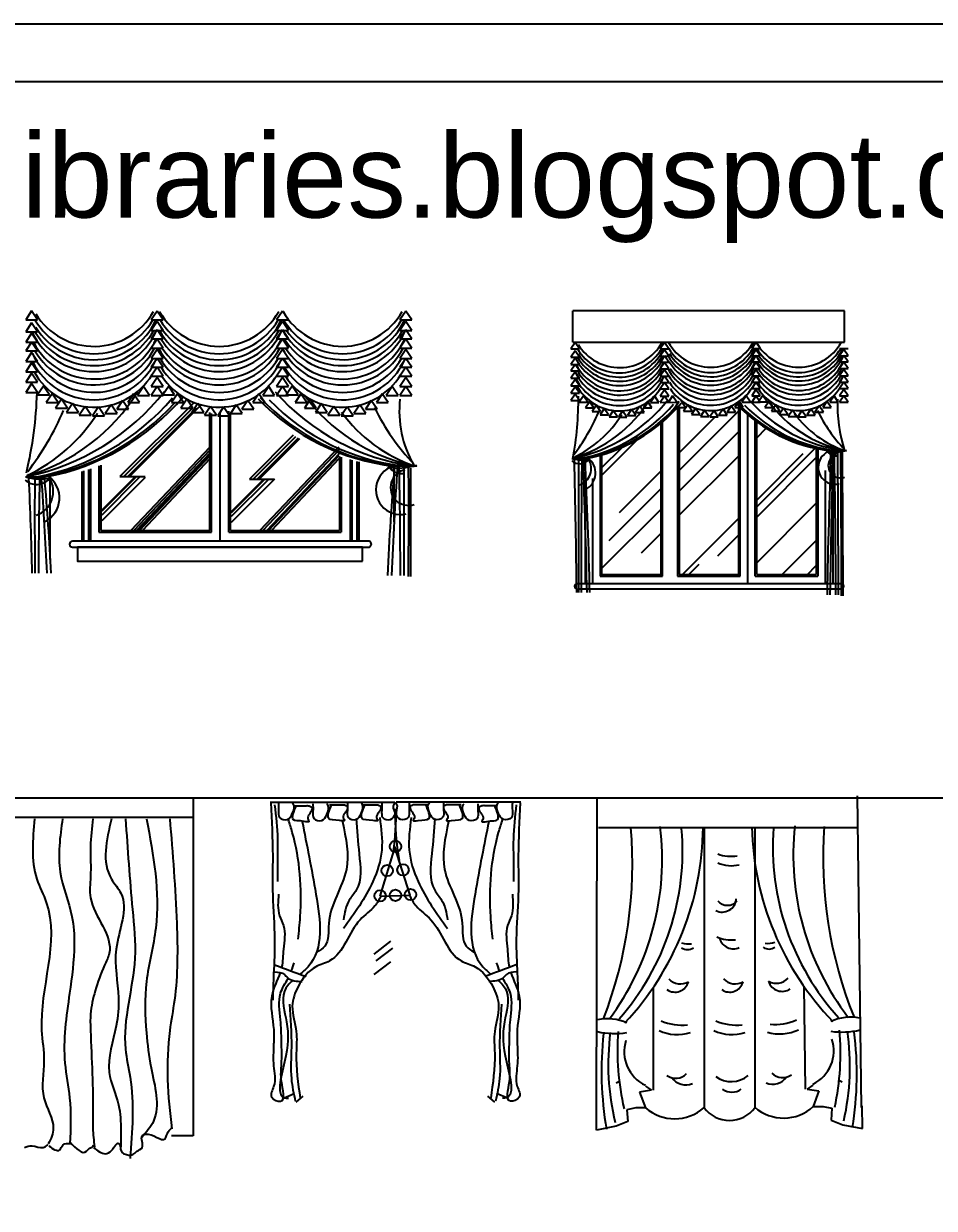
# Model space of a CAD drawing. Header units: inches. Extents: x 9.8 to 52.3, y 14.9 to 39.7.
# Drawn here: x 35.06 to 40.32, y 32.83 to 39.67 of the extents above; entities that cross this region are included whole.
import ezdxf

# ---------------------------------------------------------------- set-up
doc = ezdxf.new("R2010")
doc.units = ezdxf.units.IN
doc.header["$MEASUREMENT"] = 0
for name, color, linetype in [('02', 2, 'Continuous'), ('4', 4, 'Continuous'), ('kadrbm', 4, 'Continuous')]:
    doc.layers.add(name, color=color, linetype=linetype)
doc.styles.add('bmmm', font='swissel.ttf')

# ---------------------------------------------------------------- blocks, each defined once
blk = doc.blocks.new('kadrbm')
at = {"layer": 'kadrbm', "color": 4}
blk.add_lwpolyline([(0, 0), (0, 24.7972), (21, 24.7972), (21, 0), (0, 0)], close=True, dxfattribs=at)
blk.add_lwpolyline([(20.6631, 0.3257), (20.6631, 24.4603), (0.3369, 24.4603), (0.3369, 0.3257), (20.6631, 0.3257)], dxfattribs=at)
at = {"layer": 'kadrbm', "color": 211, "true_color": 0xf674fb, "style": 'bmmm'}
blk.add_text('www.cad-libraries.blogspot.com', height=0.485134, dxfattribs=at).set_placement((0.5726, 23.6772))

msp = doc.modelspace()

# ---------------------------------------------------------------- linework, layer by layer
at = {"layer": '02'}
for p, q in [((35.1027, 38.0099), (35.0685, 37.9585)), ((35.137, 37.9585), (35.1027, 38.0099)), ((35.8283, 38.0091), (35.794, 37.9576)), ((35.8626, 37.9576), (35.8283, 38.0091)), ((36.5517, 38.0091), (36.5174, 37.9576)), ((36.586, 37.9576), (36.5517, 38.0091)), ((37.265, 38.0091), (37.2307, 37.9576)), ((37.2993, 37.9576), (37.265, 38.0091)), ((39.7992, 38.0099), (38.2298, 38.0099)), ((38.2298, 37.8299), (38.2298, 38.0099)), ((39.7992, 37.8299), (39.7992, 38.0099)), ((35.0685, 37.9585), (35.137, 37.9585)), ((35.1027, 37.9413), (35.0685, 37.8899)), ((35.137, 37.8899), (35.1027, 37.9413)), ((35.137, 37.9585), (35.137, 37.9585)), ((35.794, 37.9576), (35.8626, 37.9576)), ((35.8283, 37.9491), (35.794, 37.8976)), ((35.8626, 37.8976), (35.8283, 37.9491)), ((35.8626, 37.9576), (35.8626, 37.9576)), ((36.5174, 37.9576), (36.586, 37.9576)), ((36.5517, 37.9491), (36.5174, 37.8976)), ((36.586, 37.8976), (36.5517, 37.9491)), ((36.586, 37.9576), (36.586, 37.9576)), ((37.2307, 37.9576), (37.2993, 37.9576)), ((37.265, 37.9491), (37.2307, 37.8976)), ((37.2993, 37.8976), (37.265, 37.9491)), ((37.2993, 37.9576), (37.2993, 37.9576)), ((35.0685, 37.8899), (35.137, 37.8899)), ((35.1027, 37.8813), (35.0685, 37.8299)), ((35.137, 37.8299), (35.1027, 37.8813)), ((35.137, 37.8899), (35.137, 37.8899)), ((35.8283, 37.9009), (35.794, 37.8494)), ((35.794, 37.8976), (35.8626, 37.8976)), ((35.794, 37.8494), (35.8626, 37.8494)), ((35.8283, 37.8462), (35.794, 37.7948)), ((35.8626, 37.8494), (35.8283, 37.9009)), ((35.8626, 37.7948), (35.8283, 37.8462)), ((35.8626, 37.8976), (35.8626, 37.8976)), ((35.8626, 37.8548), (35.8626, 37.8548)), ((36.5517, 37.9009), (36.5174, 37.8494)), ((36.5174, 37.8976), (36.586, 37.8976)), ((36.5174, 37.8494), (36.586, 37.8494)), ((36.5517, 37.8462), (36.5174, 37.7948)), ((36.586, 37.8494), (36.5517, 37.9009)), ((36.586, 37.7948), (36.5517, 37.8462)), ((36.586, 37.8976), (36.586, 37.8976)), ((36.586, 37.8548), (36.586, 37.8548)), ((37.265, 37.9009), (37.2307, 37.8494)), ((37.2307, 37.8976), (37.2993, 37.8976)), ((37.2307, 37.8494), (37.2993, 37.8494)), ((37.265, 37.8462), (37.2307, 37.7948)), ((37.2993, 37.8494), (37.265, 37.9009)), ((37.2993, 37.7948), (37.265, 37.8462)), ((37.2993, 37.8976), (37.2993, 37.8976)), ((37.2993, 37.8548), (37.2993, 37.8548)), ((35.0685, 37.8299), (35.137, 37.8299)), ((35.1027, 37.8299), (35.0685, 37.7785)), ((35.0685, 37.7785), (35.137, 37.7785)), ((35.137, 37.7785), (35.1027, 37.8299)), ((35.137, 37.8299), (35.137, 37.8299)), ((35.137, 37.7785), (35.137, 37.7785)), ((35.794, 37.7948), (35.8626, 37.7948)), ((35.8283, 37.7869), (35.794, 37.7355)), ((35.8626, 37.7355), (35.8283, 37.7869)), ((35.8626, 37.7948), (35.8626, 37.7948)), ((36.5174, 37.7948), (36.586, 37.7948)), ((36.5517, 37.7869), (36.5174, 37.7355)), ((36.586, 37.7355), (36.5517, 37.7869)), ((36.586, 37.7948), (36.586, 37.7948)), ((37.2307, 37.7948), (37.2993, 37.7948)), ((37.265, 37.7869), (37.2307, 37.7355)), ((37.2993, 37.7355), (37.265, 37.7869)), ((37.2993, 37.7948), (37.2993, 37.7948)), ((38.2424, 37.8283), (38.218, 37.7917)), ((38.218, 37.7917), (38.2669, 37.7917)), ((38.2424, 37.7794), (38.218, 37.7428)), ((38.2298, 37.8299), (39.7992, 37.8299)), ((38.2669, 37.7917), (38.2424, 37.8283)), ((38.2669, 37.7428), (38.2424, 37.7794)), ((38.2669, 37.7917), (38.2669, 37.7917)), ((38.759, 37.8277), (38.7346, 37.7911)), ((38.7346, 37.7911), (38.7834, 37.7911)), ((38.759, 37.785), (38.7346, 37.7484)), ((38.7834, 37.7911), (38.759, 37.8277)), ((38.7834, 37.7484), (38.759, 37.785)), ((38.7834, 37.7911), (38.7834, 37.7911)), ((39.287, 37.8296), (39.2626, 37.793)), ((39.2626, 37.793), (39.3114, 37.793)), ((39.287, 37.7869), (39.2626, 37.7503)), ((39.3114, 37.793), (39.287, 37.8296)), ((39.3114, 37.7503), (39.287, 37.7869)), ((39.3114, 37.793), (39.3114, 37.793)), ((39.7705, 37.793), (39.8193, 37.793)), ((39.7949, 37.7869), (39.7705, 37.7503)), ((39.8193, 37.7503), (39.7949, 37.7869)), ((39.8193, 37.793), (39.8193, 37.793)), ((35.1027, 37.7699), (35.0685, 37.7185)), ((35.0685, 37.7185), (35.137, 37.7185)), ((35.1027, 37.7099), (35.0685, 37.6585)), ((35.137, 37.7185), (35.1027, 37.7699)), ((35.137, 37.6585), (35.1027, 37.7099)), ((35.137, 37.7185), (35.137, 37.7185)), ((35.8283, 37.7359), (35.794, 37.6845)), ((35.794, 37.7355), (35.8626, 37.7355)), ((35.8626, 37.6845), (35.8283, 37.7359)), ((35.8626, 37.7177), (35.8626, 37.7177)), ((36.5517, 37.7359), (36.5174, 37.6845)), ((36.5174, 37.7355), (36.586, 37.7355)), ((36.586, 37.6845), (36.5517, 37.7359)), ((36.586, 37.7177), (36.586, 37.7177)), ((37.265, 37.7359), (37.2307, 37.6845)), ((37.2307, 37.7355), (37.2993, 37.7355)), ((37.2993, 37.6845), (37.265, 37.7359)), ((37.2993, 37.7177), (37.2993, 37.7177)), ((38.218, 37.7428), (38.2669, 37.7428)), ((38.2424, 37.7367), (38.218, 37.7001)), ((38.2669, 37.7001), (38.2424, 37.7367)), ((38.2669, 37.7428), (38.2669, 37.7428)), ((38.759, 37.7506), (38.7346, 37.714)), ((38.7346, 37.7484), (38.7834, 37.7484)), ((38.7346, 37.714), (38.7834, 37.714)), ((38.759, 37.7117), (38.7346, 37.6751)), ((38.7834, 37.714), (38.759, 37.7506)), ((38.7834, 37.6751), (38.759, 37.7117)), ((38.7834, 37.7484), (38.7834, 37.7484)), ((38.7834, 37.7178), (38.7834, 37.7178)), ((39.287, 37.7526), (39.2626, 37.716)), ((39.2626, 37.7503), (39.3114, 37.7503)), ((39.2626, 37.716), (39.3114, 37.716)), ((39.287, 37.7137), (39.2626, 37.6771)), ((39.3114, 37.716), (39.287, 37.7526)), ((39.3114, 37.6771), (39.287, 37.7137)), ((39.3114, 37.7503), (39.3114, 37.7503)), ((39.3114, 37.7198), (39.3114, 37.7198)), ((39.7949, 37.7526), (39.7705, 37.716)), ((39.7705, 37.7503), (39.8193, 37.7503)), ((39.7705, 37.716), (39.8193, 37.716)), ((39.7949, 37.7137), (39.7705, 37.6771)), ((39.8193, 37.716), (39.7949, 37.7526)), ((39.8193, 37.6771), (39.7949, 37.7137)), ((39.8193, 37.7503), (39.8193, 37.7503)), ((39.8193, 37.7198), (39.8193, 37.7198)), ((35.0685, 37.6585), (35.137, 37.6585)), ((35.1027, 37.65), (35.0685, 37.5985)), ((35.137, 37.5985), (35.1027, 37.65)), ((35.137, 37.6585), (35.137, 37.6585)), ((35.8283, 37.6845), (35.794, 37.6331)), ((35.794, 37.6845), (35.8626, 37.6845)), ((35.8626, 37.6331), (35.8283, 37.6845)), ((35.8626, 37.6845), (35.8626, 37.6845)), ((36.5517, 37.6845), (36.5174, 37.6331)), ((36.5174, 37.6845), (36.586, 37.6845)), ((36.586, 37.6331), (36.5517, 37.6845)), ((36.586, 37.6845), (36.586, 37.6845)), ((37.265, 37.6845), (37.2307, 37.6331)), ((37.2307, 37.6845), (37.2993, 37.6845)), ((37.2993, 37.6331), (37.265, 37.6845)), ((37.2993, 37.6845), (37.2993, 37.6845)), ((38.2424, 37.7001), (38.218, 37.6635)), ((38.218, 37.7001), (38.2669, 37.7001)), ((38.218, 37.6635), (38.2669, 37.6635)), ((38.2424, 37.6574), (38.218, 37.6208)), ((38.2669, 37.6635), (38.2424, 37.7001)), ((38.2669, 37.6208), (38.2424, 37.6574)), ((38.2669, 37.7001), (38.2669, 37.7001)), ((38.2669, 37.6635), (38.2669, 37.6635)), ((38.7346, 37.6751), (38.7834, 37.6751)), ((38.759, 37.6695), (38.7346, 37.6329)), ((38.7834, 37.6329), (38.759, 37.6695)), ((38.7834, 37.6751), (38.7834, 37.6751)), ((39.2626, 37.6771), (39.3114, 37.6771)), ((39.287, 37.6715), (39.2626, 37.6348)), ((39.3114, 37.6348), (39.287, 37.6715)), ((39.3114, 37.6771), (39.3114, 37.6771)), ((39.7705, 37.6771), (39.8193, 37.6771)), ((39.7949, 37.6715), (39.7705, 37.6348)), ((39.8193, 37.6348), (39.7949, 37.6715)), ((39.8193, 37.6771), (39.8193, 37.6771)), ((35.0685, 37.5985), (35.137, 37.5985)), ((35.1027, 37.59), (35.0685, 37.5386)), ((35.137, 37.5386), (35.1027, 37.59)), ((35.1709, 37.5759), (35.1366, 37.5245)), ((35.137, 37.5985), (35.137, 37.5985)), ((35.2052, 37.5245), (35.1709, 37.5759)), ((35.7489, 37.5727), (35.7146, 37.5213)), ((35.7832, 37.5213), (35.7489, 37.5727)), ((35.794, 37.6331), (35.8626, 37.6331)), ((35.8283, 37.6245), (35.794, 37.5731)), ((35.794, 37.5731), (35.8626, 37.5731)), ((35.8283, 37.5727), (35.794, 37.5213)), ((35.8626, 37.5731), (35.8283, 37.6245)), ((35.8626, 37.5213), (35.8283, 37.5727)), ((35.8943, 37.5759), (35.86, 37.5245)), ((35.8626, 37.6331), (35.8626, 37.6331)), ((35.8626, 37.5731), (35.8626, 37.5731)), ((35.9286, 37.5245), (35.8943, 37.5759)), ((36.4723, 37.5727), (36.438, 37.5213)), ((36.5066, 37.5213), (36.4723, 37.5727)), ((36.5174, 37.6331), (36.586, 37.6331)), ((36.5517, 37.6245), (36.5174, 37.5731)), ((36.5174, 37.5731), (36.586, 37.5731)), ((36.5517, 37.5727), (36.5174, 37.5213)), ((36.586, 37.5731), (36.5517, 37.6245)), ((36.586, 37.5213), (36.5517, 37.5727)), ((36.6076, 37.5759), (36.5734, 37.5245)), ((36.586, 37.6331), (36.586, 37.6331)), ((36.586, 37.5731), (36.586, 37.5731)), ((36.6419, 37.5245), (36.6076, 37.5759)), ((37.1856, 37.5727), (37.1514, 37.5213)), ((37.2199, 37.5213), (37.1856, 37.5727)), ((37.2307, 37.6331), (37.2993, 37.6331)), ((37.265, 37.6245), (37.2307, 37.5731)), ((37.2307, 37.5731), (37.2993, 37.5731)), ((37.265, 37.5727), (37.2307, 37.5213)), ((37.2993, 37.5731), (37.265, 37.6245)), ((37.2993, 37.5213), (37.265, 37.5727)), ((37.2993, 37.6331), (37.2993, 37.6331)), ((37.2993, 37.5731), (37.2993, 37.5731)), ((38.218, 37.6208), (38.2669, 37.6208)), ((38.2424, 37.6147), (38.218, 37.5781)), ((38.218, 37.5781), (38.2669, 37.5781)), ((38.2424, 37.572), (38.218, 37.5354)), ((38.2669, 37.5781), (38.2424, 37.6147)), ((38.2669, 37.5354), (38.2424, 37.572)), ((38.2669, 37.6208), (38.2669, 37.6208)), ((38.2669, 37.5781), (38.2669, 37.5781)), ((38.759, 37.6332), (38.7346, 37.5966)), ((38.7346, 37.6329), (38.7834, 37.6329)), ((38.7346, 37.5966), (38.7834, 37.5966)), ((38.759, 37.5966), (38.7346, 37.56)), ((38.7834, 37.5966), (38.759, 37.6332)), ((38.7834, 37.56), (38.759, 37.5966)), ((38.7834, 37.6202), (38.7834, 37.6202)), ((38.7834, 37.5966), (38.7834, 37.5966)), ((39.287, 37.6351), (39.2626, 37.5985)), ((39.2626, 37.6348), (39.3114, 37.6348)), ((39.287, 37.5985), (39.2626, 37.5619)), ((39.2626, 37.5985), (39.3114, 37.5985)), ((39.3114, 37.5985), (39.287, 37.6351)), ((39.3114, 37.5619), (39.287, 37.5985)), ((39.3114, 37.6221), (39.3114, 37.6221)), ((39.3114, 37.5985), (39.3114, 37.5985)), ((39.7949, 37.6351), (39.7705, 37.5985)), ((39.7705, 37.6348), (39.8193, 37.6348)), ((39.7705, 37.5985), (39.8193, 37.5985)), ((39.7949, 37.5985), (39.7705, 37.5619)), ((39.8193, 37.5985), (39.7949, 37.6351)), ((39.8193, 37.5619), (39.7949, 37.5985)), ((39.8193, 37.6221), (39.8193, 37.6221)), ((39.8193, 37.5985), (39.8193, 37.5985)), ((35.0685, 37.5386), (35.137, 37.5386)), ((35.1366, 37.5245), (35.2052, 37.5245)), ((35.137, 37.5386), (35.137, 37.5386)), ((35.2217, 37.5315), (35.1874, 37.48)), ((35.256, 37.48), (35.2217, 37.5315)), ((35.6917, 37.5315), (35.6574, 37.48)), ((35.726, 37.48), (35.6917, 37.5315)), ((35.7146, 37.5213), (35.7832, 37.5213)), ((35.794, 37.5213), (35.8626, 37.5213)), ((35.86, 37.5245), (35.9286, 37.5245)), ((35.9451, 37.5315), (35.9109, 37.48)), ((35.9794, 37.48), (35.9451, 37.5315)), ((36.4152, 37.5315), (36.3809, 37.48)), ((36.4494, 37.48), (36.4152, 37.5315)), ((36.438, 37.5213), (36.5066, 37.5213)), ((36.5174, 37.5213), (36.586, 37.5213)), ((36.5734, 37.5245), (36.6419, 37.5245)), ((36.6584, 37.5315), (36.6242, 37.48)), ((36.6927, 37.48), (36.6584, 37.5315)), ((37.1285, 37.5315), (37.0942, 37.48)), ((37.1627, 37.48), (37.1285, 37.5315)), ((37.1514, 37.5213), (37.2199, 37.5213)), ((37.2307, 37.5213), (37.2993, 37.5213)), ((38.218, 37.5354), (38.2669, 37.5354)), ((38.2424, 37.5293), (38.218, 37.4927)), ((38.2669, 37.4927), (38.2424, 37.5293)), ((38.291, 37.5193), (38.2666, 37.4827)), ((38.2669, 37.5354), (38.2669, 37.5354)), ((38.3154, 37.4827), (38.291, 37.5193)), ((38.7025, 37.517), (38.6781, 37.4804)), ((38.7269, 37.4804), (38.7025, 37.517)), ((38.7346, 37.56), (38.7834, 37.56)), ((38.759, 37.5539), (38.7346, 37.5173)), ((38.7346, 37.5173), (38.7834, 37.5173)), ((38.759, 37.517), (38.7346, 37.4804)), ((38.7834, 37.5173), (38.759, 37.5539)), ((38.7834, 37.4804), (38.759, 37.517)), ((38.8061, 37.5193), (38.7817, 37.4827)), ((38.7834, 37.56), (38.7834, 37.56)), ((38.7834, 37.5173), (38.7834, 37.5173)), ((38.8305, 37.4827), (38.8061, 37.5193)), ((39.2305, 37.5189), (39.2061, 37.4823)), ((39.2549, 37.4823), (39.2305, 37.5189)), ((39.2626, 37.5619), (39.3114, 37.5619)), ((39.287, 37.5558), (39.2626, 37.5192)), ((39.2626, 37.5192), (39.3114, 37.5192)), ((39.287, 37.5189), (39.2626, 37.4823)), ((39.3114, 37.5192), (39.287, 37.5558)), ((39.3114, 37.4823), (39.287, 37.5189)), ((39.3268, 37.5212), (39.3024, 37.4846)), ((39.3114, 37.5619), (39.3114, 37.5619)), ((39.3114, 37.5192), (39.3114, 37.5192)), ((39.3512, 37.4846), (39.3268, 37.5212)), ((39.7384, 37.5189), (39.714, 37.4823)), ((39.7628, 37.4823), (39.7384, 37.5189)), ((39.7705, 37.5619), (39.8193, 37.5619)), ((39.7949, 37.5558), (39.7705, 37.5192)), ((39.7705, 37.5192), (39.8193, 37.5192)), ((39.7949, 37.5189), (39.7705, 37.4823)), ((39.8193, 37.5192), (39.7949, 37.5558)), ((39.8193, 37.4823), (39.7949, 37.5189)), ((39.8193, 37.5619), (39.8193, 37.5619)), ((39.8193, 37.5192), (39.8193, 37.5192)), ((35.1874, 37.48), (35.256, 37.48)), ((35.2757, 37.4997), (35.2414, 37.4483)), ((35.2414, 37.4483), (35.31, 37.4483)), ((35.31, 37.4483), (35.2757, 37.4997)), ((35.3392, 37.4743), (35.3049, 37.4229)), ((35.3735, 37.4229), (35.3392, 37.4743)), ((35.4123, 37.4584), (35.378, 37.407)), ((35.4465, 37.407), (35.4123, 37.4584)), ((35.4885, 37.4552), (35.4542, 37.4038)), ((35.5227, 37.4038), (35.4885, 37.4552)), ((35.5615, 37.4679), (35.5272, 37.4165)), ((35.5958, 37.4165), (35.5615, 37.4679)), ((35.6282, 37.4933), (35.5939, 37.4419)), ((35.5939, 37.4419), (35.6625, 37.4419)), ((36.035, 37.4748), (35.6129, 37.0527)), ((35.6625, 37.4419), (35.6282, 37.4933)), ((36.0253, 37.4427), (35.6353, 37.0527)), ((35.6574, 37.48), (35.726, 37.48)), ((36.0541, 37.4491), (35.6577, 37.0527)), ((36.0807, 37.4646), (35.6689, 37.0527)), ((35.9109, 37.48), (35.9794, 37.48)), ((35.9991, 37.4997), (35.9648, 37.4483)), ((35.9648, 37.4483), (36.0334, 37.4483)), ((36.0334, 37.4483), (35.9991, 37.4997)), ((36.0626, 37.4743), (36.0284, 37.4229)), ((36.0969, 37.4229), (36.0626, 37.4743)), ((36.1357, 37.4584), (36.1014, 37.407)), ((36.17, 37.407), (36.1357, 37.4584)), ((36.2119, 37.4552), (36.1776, 37.4038)), ((36.2462, 37.4038), (36.2119, 37.4552)), ((36.2849, 37.4679), (36.2507, 37.4165)), ((36.3192, 37.4165), (36.2849, 37.4679)), ((36.3516, 37.4933), (36.3174, 37.4419)), ((36.3174, 37.4419), (36.3859, 37.4419)), ((36.3859, 37.4419), (36.3516, 37.4933)), ((36.3809, 37.48), (36.4494, 37.48)), ((36.6242, 37.48), (36.6927, 37.48)), ((36.7124, 37.4997), (36.6782, 37.4483)), ((36.6782, 37.4483), (36.7467, 37.4483)), ((36.7467, 37.4483), (36.7124, 37.4997)), ((36.7759, 37.4743), (36.7417, 37.4229)), ((36.8102, 37.4229), (36.7759, 37.4743)), ((36.849, 37.4584), (36.8147, 37.407)), ((36.8833, 37.407), (36.849, 37.4584)), ((36.9252, 37.4552), (36.8909, 37.4038)), ((36.9595, 37.4038), (36.9252, 37.4552)), ((36.9983, 37.4679), (36.964, 37.4165)), ((37.0325, 37.4165), (36.9983, 37.4679)), ((37.0649, 37.4933), (37.0307, 37.4419)), ((37.0307, 37.4419), (37.0992, 37.4419)), ((37.0992, 37.4419), (37.0649, 37.4933)), ((37.0942, 37.48), (37.1627, 37.48)), ((38.218, 37.4927), (38.2669, 37.4927)), ((38.2666, 37.4827), (38.3154, 37.4827)), ((38.2669, 37.4927), (38.2669, 37.4927)), ((38.3272, 37.4876), (38.3027, 37.451)), ((38.3027, 37.451), (38.3516, 37.451)), ((38.3516, 37.451), (38.3272, 37.4876)), ((38.3656, 37.465), (38.3412, 37.4284)), ((38.39, 37.4284), (38.3656, 37.465)), ((38.4108, 37.4469), (38.3864, 37.4103)), ((38.4352, 37.4103), (38.4108, 37.4469)), ((38.4628, 37.4356), (38.4384, 37.399)), ((38.4872, 37.399), (38.4628, 37.4356)), ((38.5171, 37.4334), (38.4927, 37.3968)), ((38.5415, 37.3968), (38.5171, 37.4334)), ((38.5691, 37.4424), (38.5447, 37.4058)), ((38.5935, 37.4058), (38.5691, 37.4424)), ((38.6166, 37.4605), (38.5922, 37.4239)), ((38.641, 37.4239), (38.6166, 37.4605)), ((38.6618, 37.4876), (38.6374, 37.451)), ((38.6374, 37.451), (38.6862, 37.451)), ((38.6862, 37.451), (38.6618, 37.4876)), ((38.6781, 37.4804), (38.7269, 37.4804)), ((38.7346, 37.4804), (38.8305, 37.4827)), ((38.8422, 37.4876), (38.8178, 37.451)), ((38.8307, 37.4529), (38.8795, 37.4529)), ((38.8348, 37.4529), (38.8348, 36.4785)), ((38.8435, 37.4529), (38.8435, 36.4872)), ((38.8795, 37.4529), (38.8551, 37.4895)), ((38.8936, 37.4669), (38.8692, 37.4303)), ((38.918, 37.4303), (38.8936, 37.4669)), ((38.9388, 37.4488), (38.9144, 37.4122)), ((38.9632, 37.4122), (38.9388, 37.4488)), ((38.9908, 37.4375), (38.9664, 37.4009)), ((39.0152, 37.4009), (38.9908, 37.4375)), ((39.0451, 37.4353), (39.0207, 37.3987)), ((39.0695, 37.3987), (39.0451, 37.4353)), ((39.0971, 37.4443), (39.0727, 37.4077)), ((39.1215, 37.4077), (39.0971, 37.4443)), ((39.1446, 37.4624), (39.1202, 37.4258)), ((39.169, 37.4258), (39.1446, 37.4624)), ((39.1898, 37.4895), (39.1654, 37.4529)), ((39.1654, 37.4529), (39.2142, 37.4529)), ((39.1878, 36.4872), (39.1878, 37.4529)), ((39.2142, 37.4529), (39.1898, 37.4895)), ((39.1964, 36.4785), (39.1964, 37.4505)), ((39.2061, 37.4823), (39.2549, 37.4823)), ((39.2626, 37.4823), (39.3114, 37.4823)), ((39.3024, 37.4846), (39.3512, 37.4846)), ((39.363, 37.4895), (39.3386, 37.4529)), ((39.3386, 37.4529), (39.3874, 37.4529)), ((39.3874, 37.4529), (39.363, 37.4895)), ((39.4014, 37.4669), (39.377, 37.4303)), ((39.4259, 37.4303), (39.4014, 37.4669)), ((39.4467, 37.4488), (39.4223, 37.4122)), ((39.4711, 37.4122), (39.4467, 37.4488)), ((39.4987, 37.4375), (39.4743, 37.4009)), ((39.5231, 37.4009), (39.4987, 37.4375)), ((39.5529, 37.4353), (39.5285, 37.3987)), ((39.5774, 37.3987), (39.5529, 37.4353)), ((39.605, 37.4443), (39.5805, 37.4077)), ((39.6294, 37.4077), (39.605, 37.4443)), ((39.6524, 37.4624), (39.628, 37.4258)), ((39.6768, 37.4258), (39.6524, 37.4624)), ((39.6977, 37.4895), (39.6733, 37.4529)), ((39.6733, 37.4529), (39.7221, 37.4529)), ((39.7221, 37.4529), (39.6977, 37.4895)), ((39.714, 37.4823), (39.7628, 37.4823)), ((39.7705, 37.4823), (39.8193, 37.4823)), ((35.3049, 37.4229), (35.3735, 37.4229)), ((35.378, 37.407), (35.4465, 37.407)), ((35.4542, 37.4038), (35.5227, 37.4038)), ((35.5272, 37.4165), (35.5958, 37.4165)), ((36.0284, 37.4229), (36.0969, 37.4229)), ((36.1014, 37.407), (36.17, 37.407)), ((36.1316, 36.741), (36.1316, 37.4238)), ((36.1416, 36.731), (36.1416, 37.4177)), ((36.1776, 37.4038), (36.2462, 37.4038)), ((36.1916, 36.681), (36.1916, 37.4244)), ((36.2416, 36.731), (36.2416, 37.4308)), ((36.2507, 37.4165), (36.3192, 37.4165)), ((36.2516, 36.741), (36.2516, 37.4198)), ((36.7417, 37.4229), (36.8102, 37.4229)), ((36.8147, 37.407), (36.8833, 37.407)), ((36.8909, 37.4038), (36.9595, 37.4038)), ((36.964, 37.4165), (37.0325, 37.4165)), ((38.3412, 37.4284), (38.39, 37.4284)), ((38.3864, 37.4103), (38.4352, 37.4103)), ((38.4384, 37.399), (38.4872, 37.399)), ((38.4927, 37.3968), (38.5415, 37.3968)), ((38.5447, 37.4058), (38.5935, 37.4058)), ((38.5922, 37.4239), (38.641, 37.4239)), ((38.748, 36.4785), (38.748, 37.3693)), ((38.8435, 37.088), (39.1878, 37.4324)), ((38.8435, 37.1904), (39.0517, 37.3987)), ((38.8692, 37.4303), (38.918, 37.4303)), ((38.9144, 37.4122), (38.9632, 37.4122)), ((38.9664, 37.4009), (39.0152, 37.4009)), ((39.0207, 37.3987), (39.0695, 37.3987)), ((39.0727, 37.4077), (39.1215, 37.4077)), ((39.1202, 37.4258), (39.169, 37.4258)), ((39.2396, 36.4353), (39.2396, 37.411)), ((39.2828, 36.4785), (39.2828, 37.3762)), ((39.2915, 36.4872), (39.2915, 37.3698)), ((39.377, 37.4303), (39.4259, 37.4303)), ((39.4223, 37.4122), (39.4711, 37.4122)), ((39.4743, 37.4009), (39.5231, 37.4009)), ((39.5285, 37.3987), (39.5774, 37.3987)), ((39.5805, 37.4077), (39.6294, 37.4077)), ((39.628, 37.4258), (39.6768, 37.4258)), ((38.7393, 36.4872), (38.7393, 37.362)), ((38.8435, 36.9695), (39.1878, 37.3138)), ((39.2915, 37.2774), (39.3464, 37.3324)), ((36.6139, 37.2916), (36.3607, 37.0384)), ((36.6279, 37.2832), (36.3831, 37.0384)), ((36.6421, 37.275), (36.4055, 37.0384)), ((36.6492, 37.2709), (36.4167, 37.0384)), ((38.395, 37.0598), (38.6005, 37.2654)), ((36.1316, 37.2223), (35.6754, 36.741)), ((36.1316, 37.2055), (35.6922, 36.741)), ((36.1316, 37.1887), (35.709, 36.741)), ((36.1316, 37.1832), (35.7146, 36.741)), ((36.1316, 37.172), (35.7258, 36.741)), ((36.8778, 37.2223), (36.4216, 36.741)), ((36.8778, 37.2055), (36.4384, 36.741)), ((36.8778, 37.1832), (36.4608, 36.741)), ((36.8778, 37.172), (36.472, 36.741)), ((36.8816, 37.1689), (36.8816, 36.741)), ((36.8916, 37.1657), (36.8916, 36.731)), ((38.3864, 37.1758), (38.3864, 36.4785)), ((38.395, 37.1029), (38.5135, 37.2214)), ((38.395, 37.1783), (38.395, 36.4872)), ((38.8435, 36.8294), (39.1878, 37.1737)), ((39.2915, 36.8787), (39.6297, 37.2169)), ((39.2915, 36.9164), (39.5607, 37.1857)), ((39.2915, 36.8194), (39.6358, 37.1637)), ((39.6358, 37.2156), (39.6358, 36.4872)), ((39.6444, 37.2138), (39.6444, 36.4785)), ((39.7188, 37.2017), (39.7188, 36.98)), ((39.8103, 37.2023), (39.7211, 37.2023)), ((35.432, 37.0945), (35.432, 36.6799)), ((35.442, 37.0978), (35.442, 36.6799)), ((35.4916, 37.1155), (35.4916, 36.731)), ((35.5016, 37.1193), (35.5016, 36.741)), ((36.1316, 37.1552), (35.7426, 36.741)), ((36.8778, 37.1552), (36.4888, 36.741)), ((36.942, 37.1509), (36.942, 36.6799)), ((36.952, 37.1482), (36.952, 36.6799)), ((36.982, 37.1406), (36.982, 36.6799)), ((36.992, 37.1383), (36.992, 36.6799)), ((37.1953, 37.1131), (37.1953, 36.7923)), ((37.3278, 37.114), (37.1987, 37.114)), ((38.2244, 37.1567), (38.3007, 37.1567)), ((35.0663, 37.0508), (35.1766, 37.0508)), ((35.2101, 36.5748), (35.2101, 37.06)), ((35.392, 37.0822), (35.392, 36.6812)), ((35.402, 37.0852), (35.402, 36.6812)), ((35.6968, 37.0472), (35.5079, 36.8582)), ((35.7024, 37.0472), (35.5079, 36.8526)), ((35.7248, 37.0472), (35.5079, 36.8303)), ((35.7584, 37.0472), (35.5079, 36.7967)), ((35.6129, 37.0527), (35.7584, 37.0527)), ((36.4447, 37.0384), (36.2557, 36.8495)), ((36.4503, 37.0384), (36.2557, 36.8439)), ((36.4726, 37.0384), (36.2557, 36.8215)), ((36.5062, 37.0384), (36.2557, 36.7879)), ((36.3607, 37.0384), (36.5062, 37.0384)), ((38.3002, 37.0283), (38.3002, 36.4355)), ((38.3434, 37.0418), (38.3434, 36.4343)), ((38.4993, 36.8462), (38.7393, 37.0862)), ((39.6879, 37.0876), (39.6879, 36.4343)), ((39.7311, 37.0768), (39.7311, 36.4343)), ((38.44, 36.6846), (38.7393, 36.9839)), ((39.2915, 36.5554), (39.6358, 36.8997)), ((38.395, 36.521), (38.7393, 36.8653)), ((38.8622, 36.4872), (39.1878, 36.8127)), ((38.6259, 36.6118), (38.7393, 36.7252)), ((39.0677, 36.5957), (39.1878, 36.7157)), ((39.4388, 36.4872), (39.6358, 36.6842)), ((37.0473, 36.6799), (35.3382, 36.6799)), ((38.9, 36.4872), (38.96, 36.5472)), ((39.5843, 36.4872), (39.6358, 36.5387)), ((39.7789, 36.4343), (38.2538, 36.4343)), ((34.2044, 35.1977), (36.0352, 35.1977)), ((36.0352, 35.1977), (36.0352, 33.2438)), ((36.393, 35.1977), (38.0163, 35.1977)), ((36.4811, 35.1724), (37.2011, 35.1724)), ((37.9282, 35.1724), (37.2082, 35.1724)), ((34.2044, 35.0852), (36.0352, 35.0852)), ((37.2001, 34.9149), (37.1138, 34.6294)), ((37.2898, 34.6351), (37.199, 34.9185)), ((37.1138, 34.6294), (37.2898, 34.6351)), ((37.1763, 34.3686), (37.0798, 34.2949)), ((37.1876, 34.329), (37.0911, 34.2553)), ((37.1763, 34.2496), (37.0798, 34.1759)), ((36.4898, 34.0524), (36.4961, 34.0524)), ((37.9195, 34.0524), (37.9133, 34.0524)), ((36.5577, 33.4615), (36.6201, 33.4899)), ((36.6315, 33.4389), (36.6712, 33.4729)), ((37.7779, 33.4389), (37.7381, 33.4729)), ((37.8516, 33.4615), (37.7892, 33.4899)), ((36.0352, 33.2438), (35.9101, 33.2438))]:
    msp.add_line(p, q, dxfattribs=at)
for points in [[(35.4916, 36.731), (36.1416, 36.731)], [(35.5016, 36.741), (36.1316, 36.741)], [(36.2416, 36.731), (36.8916, 36.731)], [(36.2516, 36.741), (36.8816, 36.741)], [(35.3388, 36.6449), (37.0479, 36.6449)], [(38.3864, 36.4785), (38.748, 36.4785)], [(38.395, 36.4872), (38.7393, 36.4872)], [(38.8348, 36.4785), (39.1964, 36.4785)], [(38.8435, 36.4872), (39.1878, 36.4872)], [(39.2828, 36.4785), (39.6444, 36.4785)], [(39.2915, 36.4872), (39.6358, 36.4872)], [(38.258, 36.4041), (39.7795, 36.4041)]]:
    msp.add_lwpolyline(points, dxfattribs=at)
msp.add_lwpolyline([(37.0148, 36.5651), (37.0148, 36.6451), (35.3677, 36.6451), (35.3677, 36.5651)], close=True, dxfattribs=at)
for centre in [(37.2045, 34.9157), (37.1568, 34.7768), (37.2482, 34.7808), (37.1155, 34.631), (37.2045, 34.6339), (37.2919, 34.6379)]:
    msp.add_circle(centre, 0.0329, dxfattribs=at)
for centre, radius, start, end in [((35.4627, 38.1994), 0.3942, 211.44802, 330.76658), ((36.1861, 38.1994), 0.3942, 209.23342, 330.76658), ((36.8994, 38.1994), 0.3942, 209.23342, 330.76658), ((35.4627, 38.1565), 0.3942, 210.15998, 329.70101), ((35.4627, 38.1222), 0.3942, 211.44802, 335.31949), ((36.1861, 38.1565), 0.3942, 210.15998, 329.70101), ((36.1861, 38.1222), 0.3942, 211.44802, 335.31949), ((36.8994, 38.1565), 0.3942, 210.15998, 329.70101), ((36.8994, 38.1222), 0.3942, 214.73125, 335.31949), ((35.4627, 38.0537), 0.3942, 204.54841, 335.63977), ((35.4627, 38.0108), 0.3942, 207.31868, 335.83299), ((35.4627, 38.088), 0.3942, 210.15998, 331.13327), ((36.1861, 38.088), 0.3942, 208.86673, 331.13327), ((36.1861, 38.0537), 0.3942, 211.20423, 335.63977), ((36.1861, 38.0108), 0.3942, 213.22919, 335.83299), ((36.8994, 38.088), 0.3942, 208.86673, 331.13327), ((36.8994, 38.0537), 0.3942, 211.20423, 335.63977), ((36.8994, 38.0108), 0.3942, 213.22919, 335.83299), ((35.4627, 37.9766), 0.3942, 210.15998, 332.54607), ((36.1861, 37.9766), 0.3942, 207.45393, 332.54607), ((36.8994, 37.9766), 0.3942, 207.45393, 332.54607), ((38.4987, 37.9327), 0.2807, 210.15998, 329.70101), ((38.4987, 37.9632), 0.2807, 211.44802, 330.76658), ((38.4987, 37.9083), 0.2807, 211.44802, 335.31949), ((39.0267, 37.9651), 0.2807, 209.23342, 330.76658), ((39.0267, 37.9346), 0.2807, 210.15998, 329.70101), ((39.0267, 37.9102), 0.2807, 211.44802, 335.31949), ((39.5346, 37.9651), 0.2807, 209.23342, 330.76658), ((39.5346, 37.9346), 0.2807, 210.15998, 329.70101), ((39.5346, 37.9102), 0.2807, 214.73125, 335.31949), ((35.4627, 37.9337), 0.3942, 205.64345, 329.81919), ((35.4627, 37.8909), 0.3942, 205.92539, 334.49431), ((36.1861, 37.9337), 0.3942, 210.18081, 329.81919), ((36.1861, 37.8909), 0.3942, 211.57253, 334.49431), ((36.8994, 37.9337), 0.3942, 210.18081, 329.81919), ((36.8994, 37.8909), 0.3942, 211.57253, 334.49431), ((38.4987, 37.8594), 0.2807, 204.54841, 335.63977), ((38.4987, 37.8289), 0.2807, 207.31868, 335.83299), ((38.4987, 37.8839), 0.2807, 210.15998, 331.13327), ((39.0267, 37.8858), 0.2807, 208.86673, 331.13327), ((39.0267, 37.8614), 0.2807, 211.20423, 335.63977), ((39.0267, 37.8309), 0.2807, 213.22919, 335.83299), ((39.5346, 37.8858), 0.2807, 208.86673, 331.13327), ((39.5346, 37.8614), 0.2807, 211.20423, 335.63977), ((39.5346, 37.8309), 0.2807, 213.22919, 335.83299), ((35.4627, 37.848), 0.3942, 208.72967, 328.55198), ((36.1861, 37.848), 0.3942, 213.04628, 328.55198), ((36.8994, 37.848), 0.3942, 213.04628, 328.55198), ((38.4987, 37.774), 0.2807, 205.64345, 329.81919), ((38.4987, 37.8045), 0.2807, 210.15998, 332.54607), ((39.0267, 37.8065), 0.2807, 207.45393, 332.54607), ((39.5346, 37.8065), 0.2807, 207.45393, 332.54607), ((38.4987, 37.7435), 0.2807, 205.92539, 334.49431), ((38.4987, 37.713), 0.2807, 208.72967, 328.55198), ((39.0267, 37.776), 0.2807, 210.18081, 329.81919), ((39.0267, 37.7454), 0.2807, 211.57253, 334.49431), ((39.5346, 37.776), 0.2807, 210.18081, 329.81919), ((39.5346, 37.7454), 0.2807, 211.57253, 334.49431), ((32.9283, 37.5966), 2.2064, 346.33527, 358.47501), ((34.79, 38.4063), 1.383, 281.87541, 321.40971), ((34.7543, 38.1425), 1.1326, 286.47932, 328.07554), ((34.8706, 38.4018), 1.376, 280.93698, 319.44518), ((34.9303, 38.3989), 1.3715, 280.58521, 319.81077), ((37.3611, 38.3949), 1.2898, 223.28394, 263.26675), ((37.4854, 38.4018), 1.2996, 221.37877, 262.2877), ((37.5189, 38.1373), 1.041, 215.97152, 257.84725), ((36.3098, 37.5092), 1.9522, 349.5571, 0.25052), ((39.0267, 37.7149), 0.2807, 213.04628, 328.55198), ((39.5346, 37.7149), 0.2807, 213.04628, 328.55198), ((33.8115, 38.062), 1.6031, 322.28603, 336.96798), ((34.9105, 38.3998), 1.3729, 280.69965, 317.78171), ((37.3408, 38.3939), 1.2884, 223.82145, 263.41622), ((37.4021, 38.397), 1.2928, 224.2042, 262.9557), ((38.2329, 38.0079), 1.2764, 205.85766, 223.7569), ((37.8443, 37.4299), 0.6177, 173.40697, 210.27783), ((38.0334, 38.0936), 0.9559, 281.87541, 321.40971), ((38.0088, 37.9113), 0.7829, 286.47932, 328.07554), ((38.0892, 38.0906), 0.9511, 280.93698, 319.44518), ((38.1167, 38.0892), 0.949, 280.69965, 317.78171), ((38.1304, 38.0885), 0.948, 280.58521, 319.81077), ((39.8193, 38.087), 0.8906, 223.82145, 263.41622), ((39.8334, 38.0877), 0.8915, 223.28394, 263.26675), ((39.8617, 38.0891), 0.8936, 224.2042, 262.9557), ((39.9192, 38.0925), 0.8983, 221.37877, 262.2877), ((39.9424, 37.9096), 0.7196, 215.97152, 257.84725), ((40.4359, 37.8202), 0.8822, 205.85766, 223.7569), ((40.7274, 37.4825), 0.9698, 179.00957, 196.79151), ((34.6472, 37.9532), 0.9919, 295.59097, 327.49246), ((37.5956, 37.9384), 0.8704, 216.14329, 251.30065), ((37.9347, 37.7805), 0.6856, 295.59097, 327.49246), ((37.3571, 37.8557), 1.108, 322.28603, 336.96798), ((39.9955, 37.7722), 0.6016, 216.14329, 251.30065), ((38.2555, 37.0733), 0.1053, 296.18162, 55.27829), ((39.7451, 37.1069), 0.0984, 90.98724, 283.72484), ((39.7371, 37.428), 0.2336, 259.34898, 288.27534), ((81.3913, 35.6355), 41.6997, 177.84672, 178.99162), ((39.7521, 37.2407), 0.0684, 222.46144, 277.28411), ((39.7769, 37.1166), 0.0715, 101.90657, 288.61835), ((99.3949, 35.4813), 59.6868, 178.351371, 179.147398), ((-53.4819, 35.7577), 93.2335, 0.375918, 0.887814), ((-102.0786, 36.0729), 141.843, 0.119753, 0.45464), ((-102.0607, 36.0685), 141.843, 0.119753, 0.45464), ((-102.0518, 36.0685), 141.843, 0.119753, 0.45464), ((37.2334, 36.976), 0.1424, 90.98724, 283.72484), ((53.7962, 35.7473), 16.6536, 175.2927, 177.47181), ((37.2218, 37.4404), 0.3379, 259.34898, 288.27534), ((37.2436, 37.1695), 0.0989, 222.46144, 277.28411), ((60.7767, 35.5572), 23.6122, 176.23337, 177.75567), ((0.121, 36.4115), 37.1124, 0.10866, 1.08457), ((-18.7275, 36.8573), 55.9829, 359.6158, 0.25697), ((-18.7017, 36.8508), 55.9829, 359.6158, 0.25697), ((-18.6888, 36.8508), 55.9829, 359.6158, 0.25697), ((38.2696, 37.1951), 0.0684, 227.04031, 317.53856), ((38.2847, 37.3824), 0.2336, 256.36544, 280.65102), ((-41.8141, 35.3903), 80.0721, 0.710418, 1.261254), ((169.0277, 36.8338), 130.7662, 179.860214, 180.197457), ((38.2363, 37.099), 0.0998, 288.66386, 31.9435), ((124.1773, 36.2682), 85.9007, 179.407327, 179.923307), ((-16.7097, 35.1836), 55.034, 1.24892, 2.05058), ((-0.0884, 35.4301), 38.4279, 1.42114, 2.57524), ((35.1317, 37.1063), 0.0989, 227.04031, 317.53856), ((35.1535, 37.3772), 0.3379, 256.36544, 280.65102), ((6.7401, 35.7833), 28.3748, 1.43576, 2.54877), ((81.4162, 36.8168), 46.2962, 179.71742, 180.39916), ((35.0834, 36.9673), 0.1444, 288.66386, 31.9435), ((65.8698, 36.4116), 30.7278, 178.80807, 179.84575), ((15.6762, 35.6344), 19.5346, 2.5229, 4.14137), ((21.4363, 35.807), 13.7965, 2.85542, 5.17222), ((35.1113, 36.9301), 0.1524, 296.18162, 55.27829), ((37.2795, 36.99), 0.1034, 101.90657, 288.61835), ((35.3388, 36.6624), 0.0175, 92.13367, 270), ((37.0479, 36.6624), 0.0175, 270, 92.13367), ((38.2543, 36.4192), 0.0151, 92.13367, 270), ((39.7795, 36.4192), 0.0151, 270, 92.13367)]:
    msp.add_arc(centre, radius, start, end, dxfattribs=at)
for points in [[(36.4839, 35.1678), (36.4952, 34.8617), (36.4952, 34.6349), (36.5066, 34.3799), (36.5009, 34.1814), (36.4952, 34.0284)], [(36.5066, 35.1565), (36.5236, 34.9581), (36.5236, 34.8787), (36.5236, 34.7143)], [(36.5293, 35.1687), (36.5293, 35.1233), (36.5349, 35.0836), (36.5803, 35.0723), (36.6087, 35.1063), (36.6144, 35.163), (36.6087, 35.1687)], [(36.6201, 35.1517), (36.6882, 35.1517), (36.6995, 35.1517), (36.7222, 35.1403), (36.6995, 35.0893), (36.6995, 35.0723), (36.7052, 35.061), (36.6768, 35.061), (36.6144, 35.0723), (36.6314, 35.1517)], [(36.7279, 35.163), (36.7279, 35.1176), (36.7336, 35.078), (36.779, 35.0666), (36.8074, 35.1006), (36.813, 35.1573), (36.8074, 35.163)], [(36.8244, 35.1573), (36.8925, 35.1573), (36.9039, 35.1573), (36.9266, 35.146), (36.9039, 35.095), (36.9039, 35.078), (36.9095, 35.0666), (36.8811, 35.0666), (36.8187, 35.078), (36.8357, 35.1573)], [(36.9266, 35.1687), (36.9266, 35.1233), (36.9322, 35.0836), (36.9776, 35.0723), (37.006, 35.1063), (37.0117, 35.163), (37.006, 35.1687)], [(37.0174, 35.1573), (37.0855, 35.1573), (37.0968, 35.1573), (37.1195, 35.146), (37.0968, 35.095), (37.0968, 35.078), (37.1025, 35.0666), (37.0741, 35.0666), (37.0117, 35.078), (37.0287, 35.1573)], [(37.1252, 35.1687), (37.1252, 35.1233), (37.1309, 35.0836), (37.1763, 35.0723), (37.2047, 35.1063), (37.2103, 35.163), (37.2047, 35.1687)], [(37.2841, 35.1687), (37.2841, 35.1233), (37.2784, 35.0836), (37.233, 35.0723), (37.2047, 35.1063), (37.199, 35.163), (37.2047, 35.1687)], [(37.3919, 35.1573), (37.3238, 35.1573), (37.3125, 35.1573), (37.2898, 35.146), (37.3125, 35.095), (37.3125, 35.078), (37.3068, 35.0666), (37.3352, 35.0666), (37.3976, 35.078), (37.3806, 35.1573)], [(37.4828, 35.1687), (37.4828, 35.1233), (37.4771, 35.0836), (37.4317, 35.0723), (37.4033, 35.1063), (37.3976, 35.163), (37.4033, 35.1687)], [(37.5849, 35.1573), (37.5168, 35.1573), (37.5055, 35.1573), (37.4828, 35.146), (37.5055, 35.095), (37.5055, 35.078), (37.4998, 35.0666), (37.5282, 35.0666), (37.5906, 35.078), (37.5736, 35.1573)], [(37.6814, 35.163), (37.6814, 35.1176), (37.6757, 35.078), (37.6303, 35.0666), (37.6019, 35.1006), (37.5963, 35.1573), (37.6019, 35.163)], [(37.7892, 35.1517), (37.7211, 35.1517), (37.7098, 35.1517), (37.6871, 35.1403), (37.7098, 35.0893), (37.7098, 35.0723), (37.7041, 35.061), (37.7325, 35.061), (37.7949, 35.0723), (37.7779, 35.1517)], [(37.88, 35.1687), (37.88, 35.1233), (37.8744, 35.0836), (37.829, 35.0723), (37.8006, 35.1063), (37.7949, 35.163), (37.8006, 35.1687)], [(37.9027, 35.1565), (37.8857, 34.9581), (37.8857, 34.8787), (37.8857, 34.7143)], [(37.9254, 35.1678), (37.9141, 34.8617), (37.9141, 34.6349), (37.9027, 34.3799), (37.9084, 34.1814), (37.9141, 34.0284)], [(35.5641, 35.0767), (35.5641, 34.7271), (35.6179, 34.6465), (35.591, 34.3238), (35.6044, 34.0414), (35.591, 33.8801), (35.5506, 33.6112), (35.6044, 33.423), (35.6179, 33.2751), (35.6179, 33.2347), (35.6179, 33.2078), (35.6179, 33.1809)], [(35.6448, 35.0767), (35.6852, 34.5524), (35.6987, 34.27), (35.6448, 33.7456), (35.6717, 33.5843), (35.6717, 33.1137)], [(35.766, 35.0767), (35.8198, 34.4448), (35.766, 34.1356), (35.766, 33.8398), (35.7929, 33.6381), (35.8064, 33.3288), (35.7391, 33.2347)], [(36.6428, 34.3799), (36.6542, 34.5102), (36.6087, 34.9977), (36.586, 35.0714)], [(36.8982, 35.0601), (36.9209, 34.7823), (36.8187, 34.4705), (36.796, 34.3402), (36.7506, 34.3062)], [(37.1139, 35.0828), (37.1252, 34.8957), (37.0741, 34.7143), (36.9039, 34.4422)], [(36.9777, 35.0771), (36.9947, 34.873), (36.9777, 34.6633), (36.9379, 34.6066), (36.9039, 34.4932)], [(37.2954, 35.0828), (37.2841, 34.8957), (37.3352, 34.7143), (37.5054, 34.4422)], [(37.4317, 35.0771), (37.4146, 34.873), (37.4317, 34.6633), (37.4714, 34.6066), (37.5054, 34.4932)], [(37.5111, 35.0601), (37.4884, 34.7823), (37.5906, 34.4705), (37.6133, 34.3402), (37.6587, 34.3062)], [(37.7665, 34.3799), (37.7552, 34.5102), (37.8006, 34.9977), (37.8233, 35.0714)], [(36.5066, 34.2325), (36.6882, 34.1644)], [(37.9027, 34.2325), (37.7211, 34.1644)], [(36.5066, 34.1928), (36.5633, 34.1758), (36.5804, 34.1588), (36.6655, 34.1361)], [(37.9027, 34.1928), (37.846, 34.1758), (37.8289, 34.1588), (37.7438, 34.1361)], [(36.5917, 34.0057), (36.6031, 33.7563), (36.6031, 33.5749), (36.6258, 33.4445)], [(37.8176, 34.0057), (37.8062, 33.7563), (37.8062, 33.5749), (37.7835, 33.4445)], [(35.6148, 33.1868), (35.6239, 33.1505), (35.6375, 33.1414), (35.6875, 33.1369), (35.7102, 33.155), (35.742, 33.1777), (35.742, 33.2458), (35.7602, 33.2548), (35.8738, 33.2276), (35.8919, 33.2685), (35.9147, 33.2911)], [(35.0605, 33.1777), (35.106, 33.1868), (35.1696, 33.1777), (35.1877, 33.1868), (35.1968, 33.1958)], [(35.2014, 33.1868), (35.265, 33.1641), (35.2831, 33.1913), (35.3286, 33.2004)], [(35.324, 33.2095), (35.4194, 33.155), (35.4376, 33.1732), (35.4558, 33.1822), (35.4603, 33.1913)], [(35.4603, 33.1777), (35.5285, 33.1414), (35.5648, 33.1595), (35.6057, 33.2004), (35.6148, 33.1868)]]:
    msp.add_spline(points, degree=3, dxfattribs=at)
for points in [[(37.2104, 35.1338), (37.2065, 35.0509), (37.2026, 34.9679), (37.1916, 34.8867)], [(37.199, 35.1338), (37.2036, 35.0331), (37.2083, 34.9323), (37.2258, 34.8347)], [(36.6028, 34.1964), (36.609, 34.2121), (36.6146, 34.2279), (36.6201, 34.2438)], [(37.8065, 34.1964), (37.8003, 34.2121), (37.7947, 34.2279), (37.7892, 34.2438)]]:
    msp.add_open_spline(points, degree=3, dxfattribs=at)
for points, knots in [([(35.1198, 35.0767), (35.1084, 34.9569), (35.0922, 34.7875), (35.2902, 34.4137), (35.1184, 34.0383), (35.1871, 33.6661), (35.1416, 33.4716), (35.25, 33.3145), (35.2146, 33.2276), (35.1985, 33.1974)], [0, 0, 0, 0, 466.44633, 659.558042, 1646.193786, 1879.93438, 2166.765622, 2410.624318, 2541.320512, 2541.320512, 2541.320512, 2541.320512]), ([(35.2814, 35.0767), (35.2666, 34.9724), (35.2391, 34.779), (35.3402, 34.5476), (35.3551, 34.3095), (35.3168, 34.0291), (35.273, 33.7306), (35.3329, 33.4442), (35.328, 33.288), (35.3235, 33.2001)], [0, 0, 0, 0, 412.710474, 764.947026, 980.818008, 1358.991686, 1897.997014, 2169.286832, 2520.213247, 2520.213247, 2520.213247, 2520.213247]), ([(35.4564, 35.0767), (35.4503, 35.023), (35.4377, 34.9112), (35.4483, 34.7588), (35.422, 34.5451), (35.5991, 34.3797), (35.5091, 34.2034), (35.4696, 34.0896), (35.4389, 33.9619), (35.4477, 33.7183), (35.4591, 33.4995), (35.4551, 33.2748), (35.461, 33.2171), (35.4666, 33.1817)], [0, 0, 0, 0, 215.870981, 448.921417, 610.263973, 1063.839386, 1160.39521, 1370.254726, 1553.083102, 1678.571787, 2342.111958, 2431.746703, 2575.676852, 2575.676852, 2575.676852, 2575.676852]), ([(35.9006, 35.0767), (35.917, 34.8755), (35.9453, 34.5269), (35.9479, 34.1152), (35.8721, 33.7253), (35.8882, 33.4744), (35.9132, 33.2852)], [0, 0, 0, 0, 808.508061, 1400.369839, 1636.168721, 2393.509497, 2393.509497, 2393.509497, 2393.509497]), ([(36.6655, 35.0601), (36.6923, 34.9258), (36.7457, 34.6587), (36.7984, 34.3023), (36.6692, 34.1917), (36.6525, 34.1778)], [0, 0, 0, 0, 533.673866, 1061.086496, 1138.083962, 1138.083962, 1138.083962, 1138.083962]), ([(37.7438, 35.0601), (37.717, 34.9258), (37.6636, 34.6587), (37.6109, 34.3023), (37.7401, 34.1917), (37.7568, 34.1778)], [0, 0, 0, 0, 533.673866, 1061.086496, 1138.083962, 1138.083962, 1138.083962, 1138.083962]), ([(36.5293, 34.6406), (36.5256, 34.5979), (36.5201, 34.5342), (36.5749, 34.4376), (36.5546, 34.3325), (36.5544, 34.2516), (36.5468, 34.2174)], [0, 0, 0, 0, 156.049166, 232.378527, 402.437949, 535.278201, 535.278201, 535.278201, 535.278201]), ([(37.1209, 34.6296), (37.1111, 34.6091), (37.0802, 34.5556), (36.9417, 34.4674), (36.901, 34.2663), (36.7184, 34.2218), (36.6418, 34.1211), (36.5925, 33.9846), (36.6411, 33.8554), (36.6239, 33.6763), (36.6419, 33.5483), (36.6542, 33.4615)], [640.616237, 640.616237, 640.616237, 640.616237, 724.717962, 870.201319, 1240.250525, 1348.289478, 1539.05316, 1687.02409, 1873.427931, 2029.315747, 2356.496003, 2356.496003, 2356.496003, 2356.496003]), ([(37.2859, 34.6349), (37.2962, 34.6125), (37.3275, 34.5567), (37.4676, 34.4674), (37.5083, 34.2663), (37.6909, 34.2218), (37.7675, 34.1211), (37.8168, 33.9846), (37.7682, 33.8554), (37.7854, 33.6763), (37.7674, 33.5483), (37.7552, 33.4615)], [633.3674, 633.3674, 633.3674, 633.3674, 724.717962, 870.201319, 1240.250525, 1348.289478, 1539.05316, 1687.02409, 1873.427931, 2029.315747, 2356.496003, 2356.496003, 2356.496003, 2356.496003]), ([(37.88, 34.6406), (37.8837, 34.5979), (37.8892, 34.5342), (37.8344, 34.4376), (37.8547, 34.3325), (37.8549, 34.2516), (37.8625, 34.2174)], [0, 0, 0, 0, 156.049166, 232.378527, 402.437949, 535.278201, 535.278201, 535.278201, 535.278201]), ([(36.5383, 34.1878), (36.5227, 34.1419), (36.4648, 34.0386), (36.5046, 33.8939), (36.5009, 33.7603), (36.4945, 33.6495), (36.5198, 33.5508), (36.4674, 33.464), (36.5807, 33.4203), (36.536, 33.5671), (36.5496, 33.6649), (36.5461, 33.7901), (36.5437, 33.9226), (36.5199, 34.0549), (36.5691, 34.1263), (36.5843, 34.1555)], [574.027951, 574.027951, 574.027951, 574.027951, 755.204497, 996.539506, 1102.826656, 1258.714503, 1407.516501, 1486.741354, 1556.599499, 1698.493175, 1826.037749, 1989.011384, 2145.06055, 2336.377427, 2458.545127, 2458.545127, 2458.545127, 2458.545127]), ([(37.871, 34.1878), (37.8866, 34.1419), (37.9445, 34.0386), (37.9047, 33.8939), (37.9084, 33.7603), (37.9148, 33.6495), (37.8895, 33.5508), (37.9419, 33.464), (37.8286, 33.4203), (37.8733, 33.5671), (37.8597, 33.6649), (37.8632, 33.7901), (37.8656, 33.9226), (37.8894, 34.0549), (37.8402, 34.1263), (37.825, 34.1555)], [574.027951, 574.027951, 574.027951, 574.027951, 755.204497, 996.539506, 1102.826656, 1258.714503, 1407.516501, 1486.741354, 1556.599499, 1698.493175, 1826.037749, 1989.011384, 2145.06055, 2336.377427, 2458.545127, 2458.545127, 2458.545127, 2458.545127]), ([(36.611, 34.1427), (36.5902, 34.1236), (36.5347, 34.0604), (36.5909, 33.8724), (36.5825, 33.7147), (36.5064, 33.4593), (36.5822, 33.4614), (36.586, 33.4615)], [1203.076, 1203.076, 1203.076, 1203.076, 1306.791974, 1526.90988, 1817.774404, 2080.333041, 2094.521927, 2094.521927, 2094.521927, 2094.521927]), ([(37.7983, 34.1427), (37.8192, 34.1236), (37.8746, 34.0604), (37.8185, 33.8724), (37.8268, 33.7147), (37.9029, 33.4593), (37.8271, 33.4614), (37.8233, 33.4615)], [1203.076, 1203.076, 1203.076, 1203.076, 1306.791974, 1526.90988, 1817.774404, 2080.333041, 2094.521927, 2094.521927, 2094.521927, 2094.521927])]:
    msp.add_open_spline(points, degree=3, knots=knots, dxfattribs=at)
at = {"layer": '4'}
for p, q in [((31.6824, 35.1977), (52.0086, 35.1977)), ((38.367, 33.277), (38.3703, 35.1977)), ((38.3703, 35.1977), (39.8703, 35.1977)), ((39.8973, 33.4079), (39.8733, 35.2078)), ((38.3781, 35.0255), (39.8679, 35.0255)), ((38.9876, 35.0199), (38.9876, 33.4072)), ((39.281, 35.0199), (39.281, 33.4072)), ((38.6941, 34.1024), (38.6941, 33.5084)), ((39.5641, 34.1082), (39.5721, 33.5142)), ((38.5022, 33.5595), (38.4797, 33.5482)), ((39.6168, 33.5372), (39.5832, 33.5142)), ((39.7632, 33.5679), (39.786, 33.5569)), ((38.683, 33.5082), (38.6153, 33.497)), ((38.6153, 33.497), (38.6491, 33.4067)), ((38.6491, 33.5308), (38.683, 33.5082)), ((39.5832, 33.5142), (39.6511, 33.5039)), ((39.6511, 33.5039), (39.6184, 33.4132)), ((38.5927, 33.4067), (38.5419, 33.3955)), ((38.6491, 33.4067), (38.5927, 33.4067)), ((39.6184, 33.4132), (39.6748, 33.414)), ((39.6748, 33.414), (39.7258, 33.4034)), ((39.7258, 33.4034), (39.721, 33.3356)), ((39.9023, 33.2873), (39.9005, 33.417)), ((38.5475, 33.3278), (38.4798, 33.2996)), ((38.5419, 33.3955), (38.5475, 33.3278)), ((39.721, 33.3356), (39.7891, 33.3083)), ((38.4798, 33.2996), (38.367, 33.277)), ((39.7891, 33.3083), (39.9023, 33.2873))]:
    msp.add_line(p, q, dxfattribs=at)
for centre, radius, start, end in [((36.0994, 34.8136), 2.4741, 338.82426, 4.90273), ((37.2027, 34.841), 1.5428, 323.34149, 7.06295), ((37.3932, 34.8914), 1.4703, 318.63896, 4.99377), ((37.3129, 35.0395), 1.6691, 316.84354, 359.52214), ((40.9328, 35.0636), 1.6691, 181.24213, 223.92073), ((40.8544, 34.9145), 1.4703, 175.7705, 222.12531), ((41.0456, 34.8666), 1.5428, 173.70132, 217.42278), ((42.1491, 34.8539), 2.4741, 175.86154, 201.94001), ((39.1457, 35.0931), 0.234, 250.2685, 278.31939), ((39.1445, 34.9895), 0.1846, 245.0781, 284.54131), ((39.0921, 34.6191), 0.082, 243.43638, 356.014), ((39.1232, 34.6502), 0.0741, 220.39782, 319.60218), ((38.9002, 34.498), 0.1447, 252.99267, 275.59511), ((39.1485, 34.5997), 0.2239, 247.00891, 275.05991), ((39.1582, 34.4098), 0.0848, 198.93724, 292.64133), ((39.3527, 34.5011), 0.1447, 265.16916, 287.7716), ((38.8918, 34.3767), 0.0565, 233.15761, 306.84239), ((39.3628, 34.3798), 0.0565, 233.92188, 307.60666), ((38.8519, 34.2152), 0.093, 223.62797, 299.32381), ((39.1679, 34.2152), 0.093, 223.62797, 299.32381), ((39.4049, 34.2189), 0.093, 241.44046, 317.1363), ((38.8192, 34.156), 0.0812, 235.5364, 344.40047), ((39.1352, 34.156), 0.0812, 235.5364, 344.40047), ((39.4383, 34.1601), 0.0812, 196.36381, 305.22788), ((38.4314, 33.6469), 0.2737, 66.18614, 102.40172), ((38.8607, 34.2023), 0.3178, 247.55411, 275.60516), ((39.1768, 34.2023), 0.3178, 247.55411, 275.60516), ((39.3962, 34.2058), 0.3178, 265.15911, 293.21016), ((39.8329, 33.6562), 0.2737, 78.36256, 114.57813), ((38.4715, 34.2712), 0.436, 256.89062, 279.29416), ((40.4064, 33.62), 2.0115, 173.85593, 189.65369), ((39.8322, 33.6562), 1.3985, 172.409, 193.81763), ((39.9917, 33.7366), 1.5046, 175.80922, 192.88416), ((38.833, 34.08), 0.2508, 245.28157, 287.57147), ((39.149, 34.08), 0.2508, 245.28157, 287.57147), ((39.4256, 34.084), 0.2508, 253.1928, 295.4827), ((39.7845, 34.2799), 0.436, 261.47011, 283.87365), ((38.2715, 33.7251), 1.5046, 347.88012, 4.95505), ((38.4321, 33.6468), 1.3985, 346.94664, 8.35528), ((37.8585, 33.603), 2.0115, 351.11058, 6.90835), ((38.7417, 33.7309), 0.2154, 162.47186, 244.55865), ((39.5216, 33.7361), 0.2154, 296.20562, 18.29241), ((38.8231, 33.6647), 0.0875, 235.28452, 316.1276), ((39.441, 33.6688), 0.0875, 224.63667, 305.47975), ((38.8805, 33.6338), 0.0947, 213.48796, 294.64536), ((39.145, 33.7069), 0.1495, 233.19738, 310.27128), ((39.384, 33.6372), 0.0947, 246.11891, 327.27631), ((39.1485, 33.5929), 0.0955, 235.86461, 304.13539), ((38.8181, 33.5992), 0.2561, 228.72309, 311.44675), ((39.1343, 33.5159), 0.1826, 216.53582, 323.46418), ((39.4469, 33.6034), 0.2561, 229.31752, 312.04119)]:
    msp.add_arc(centre, radius, start, end, dxfattribs=at)

# ---------------------------------------------------------------- block references
at = {"layer": 'kadrbm'}
msp.add_blockref('kadrbm', (31.3455, 14.8721), dxfattribs=at)

doc.saveas('drawing.dxf')
